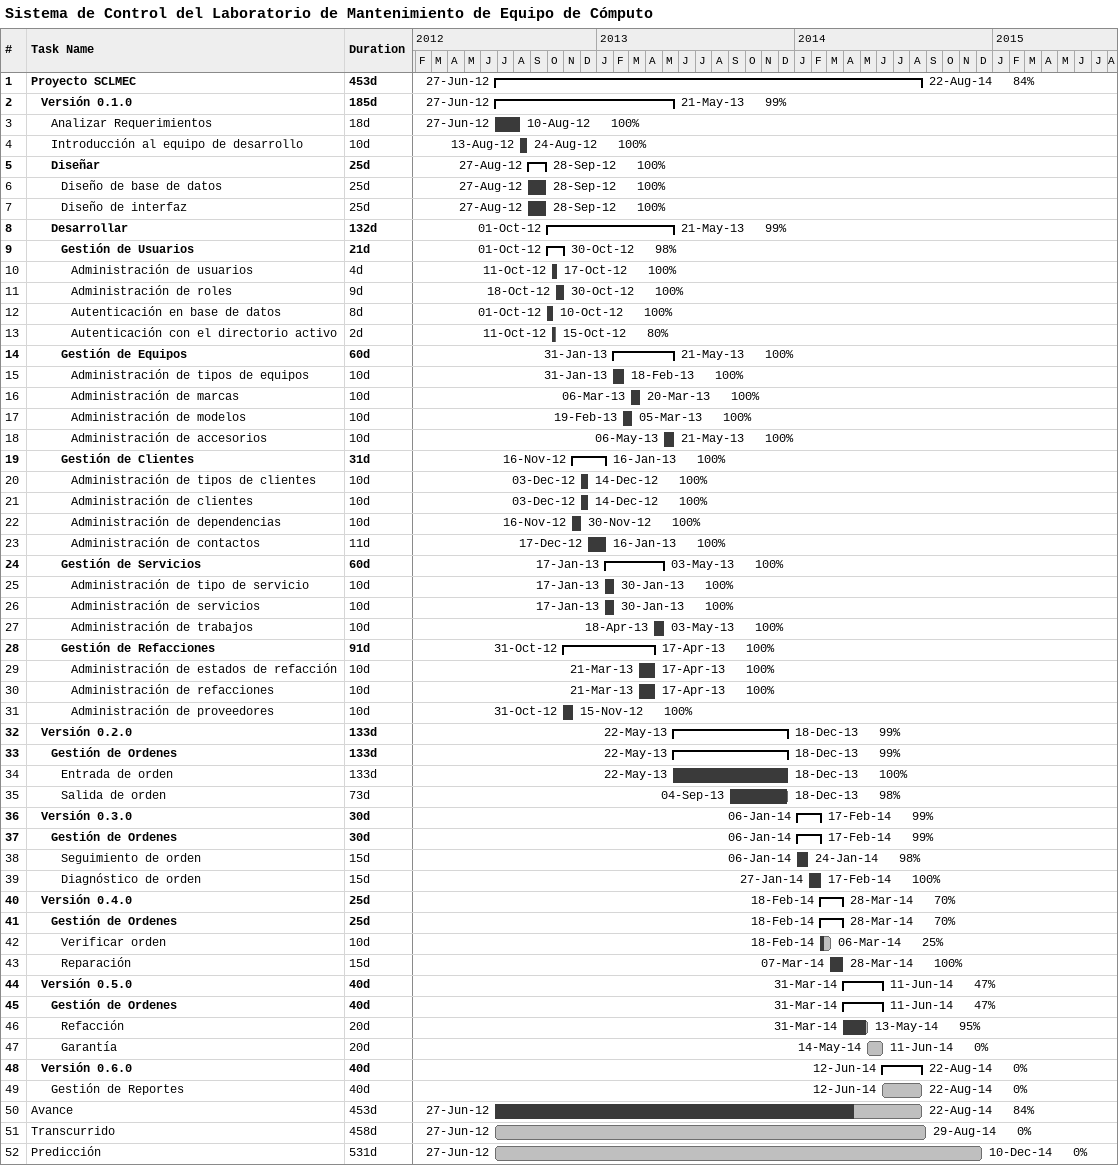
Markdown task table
Sistema de Control del Laboratorio de Mantenimiento de Equipo de Cómputo

| ID | Level | Task | Duration | Start | Finish | % complete |
|---|---|---|---|---|---|---|
| 1 | 1 | **Proyecto SCLMEC** | 453d | 2012-06-27 | 2014-08-22 | 84 |
| 2 | 2 | **Versión 0.1.0** | 185d | 2012-06-27 | 2013-05-21 | 99 |
| 3 | 3 | Analizar Requerimientos | 18d | 2012-06-27 | 2012-08-10 | 100 |
| 4 | 3 | Introducción al equipo de desarrollo | 10d | 2012-08-13 | 2012-08-24 | 100 |
| 5 | 3 | **Diseñar** | 25d | 2012-08-27 | 2012-09-28 | 100 |
| 6 | 4 | Diseño de base de datos | 25d | 2012-08-27 | 2012-09-28 | 100 |
| 7 | 4 | Diseño de interfaz | 25d | 2012-08-27 | 2012-09-28 | 100 |
| 8 | 3 | **Desarrollar** | 132d | 2012-10-01 | 2013-05-21 | 99 |
| 9 | 4 | **Gestión de Usuarios** | 21d | 2012-10-01 | 2012-10-30 | 98 |
| 10 | 5 | Administración de usuarios | 4d | 2012-10-11 | 2012-10-17 | 100 |
| 11 | 5 | Administración de roles | 9d | 2012-10-18 | 2012-10-30 | 100 |
| 12 | 5 | Autenticación en base de datos | 8d | 2012-10-01 | 2012-10-10 | 100 |
| 13 | 5 | Autenticación con el directorio activo | 2d | 2012-10-11 | 2012-10-15 | 80 |
| 14 | 4 | **Gestión de Equipos** | 60d | 2013-01-31 | 2013-05-21 | 100 |
| 15 | 5 | Administración de tipos de equipos | 10d | 2013-01-31 | 2013-02-18 | 100 |
| 16 | 5 | Administración de marcas | 10d | 2013-03-06 | 2013-03-20 | 100 |
| 17 | 5 | Administración de modelos | 10d | 2013-02-19 | 2013-03-05 | 100 |
| 18 | 5 | Administración de accesorios | 10d | 2013-05-06 | 2013-05-21 | 100 |
| 19 | 4 | **Gestión de Clientes** | 31d | 2012-11-16 | 2013-01-16 | 100 |
| 20 | 5 | Administración de tipos de clientes | 10d | 2012-12-03 | 2012-12-14 | 100 |
| 21 | 5 | Administración de clientes | 10d | 2012-12-03 | 2012-12-14 | 100 |
| 22 | 5 | Administración de dependencias | 10d | 2012-11-16 | 2012-11-30 | 100 |
| 23 | 5 | Administración de contactos | 11d | 2012-12-17 | 2013-01-16 | 100 |
| 24 | 4 | **Gestión de Servicios** | 60d | 2013-01-17 | 2013-05-03 | 100 |
| 25 | 5 | Administración de tipo de servicio | 10d | 2013-01-17 | 2013-01-30 | 100 |
| 26 | 5 | Administración de servicios | 10d | 2013-01-17 | 2013-01-30 | 100 |
| 27 | 5 | Administración de trabajos | 10d | 2013-04-18 | 2013-05-03 | 100 |
| 28 | 4 | **Gestión de Refacciones** | 91d | 2012-10-31 | 2013-04-17 | 100 |
| 29 | 5 | Administración de estados de refacción | 10d | 2013-03-21 | 2013-04-17 | 100 |
| 30 | 5 | Administración de refacciones | 10d | 2013-03-21 | 2013-04-17 | 100 |
| 31 | 5 | Administración de proveedores | 10d | 2012-10-31 | 2012-11-15 | 100 |
| 32 | 2 | **Versión 0.2.0** | 133d | 2013-05-22 | 2013-12-18 | 99 |
| 33 | 3 | **Gestión de Ordenes** | 133d | 2013-05-22 | 2013-12-18 | 99 |
| 34 | 4 | Entrada de orden | 133d | 2013-05-22 | 2013-12-18 | 100 |
| 35 | 4 | Salida de orden | 73d | 2013-09-04 | 2013-12-18 | 98 |
| 36 | 2 | **Versión 0.3.0** | 30d | 2014-01-06 | 2014-02-17 | 99 |
| 37 | 3 | **Gestión de Ordenes** | 30d | 2014-01-06 | 2014-02-17 | 99 |
| 38 | 4 | Seguimiento de orden | 15d | 2014-01-06 | 2014-01-24 | 98 |
| 39 | 4 | Diagnóstico de orden | 15d | 2014-01-27 | 2014-02-17 | 100 |
| 40 | 2 | **Versión 0.4.0** | 25d | 2014-02-18 | 2014-03-28 | 70 |
| 41 | 3 | **Gestión de Ordenes** | 25d | 2014-02-18 | 2014-03-28 | 70 |
| 42 | 4 | Verificar orden | 10d | 2014-02-18 | 2014-03-06 | 25 |
| 43 | 4 | Reparación | 15d | 2014-03-07 | 2014-03-28 | 100 |
| 44 | 2 | **Versión 0.5.0** | 40d | 2014-03-31 | 2014-06-11 | 47 |
| 45 | 3 | **Gestión de Ordenes** | 40d | 2014-03-31 | 2014-06-11 | 47 |
| 46 | 4 | Refacción | 20d | 2014-03-31 | 2014-05-13 | 95 |
| 47 | 4 | Garantía | 20d | 2014-05-14 | 2014-06-11 | 0 |
| 48 | 2 | **Versión 0.6.0** | 40d | 2014-06-12 | 2014-08-22 | 0 |
| 49 | 3 | Gestión de Reportes | 40d | 2014-06-12 | 2014-08-22 | 0 |
| 50 | 1 | Avance | 453d | 2012-06-27 | 2014-08-22 | 84 |
| 51 | 1 | Transcurrido | 458d | 2012-06-27 | 2014-08-29 | 0 |
| 52 | 1 | Predicción | 531d | 2012-06-27 | 2014-12-10 | 0 |
